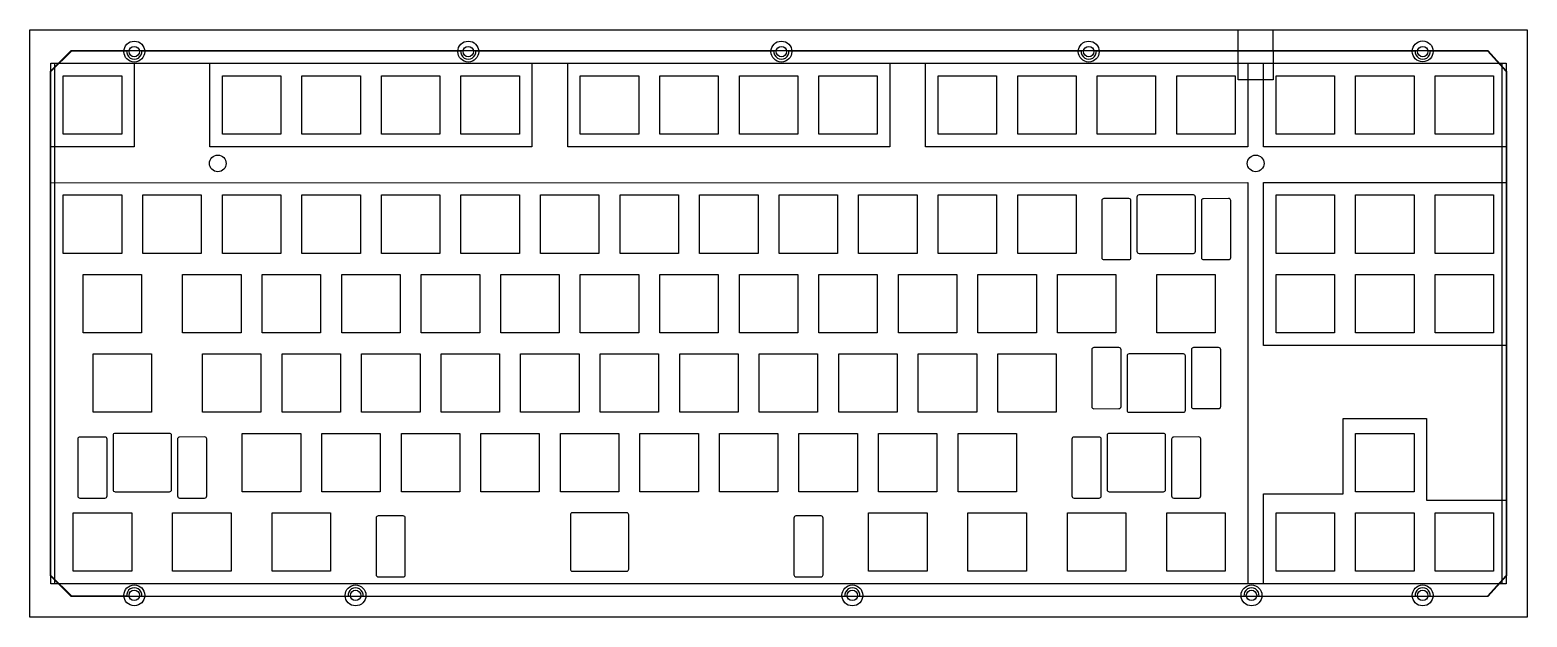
# Model space of a CAD drawing. Header units: millimetres. Extents: x 24 to 382, y 18 to 159.
import ezdxf

# ---------------------------------------------------------------- set-up
doc = ezdxf.new("R2010")
doc.units = ezdxf.units.MM
doc.header["$MEASUREMENT"] = 0
for name, color, linetype, plot in [('Bot', 5, 'Continuous', False), ('Bot2', 4, 'Continuous', False), ('Bot3', 6, 'Continuous', False), ('ScrewholeBot', 3, 'Continuous', False), ('ScrewHoleTop', 2, 'Continuous', False), ('Top', 1, 'Continuous', False), ('USBhole', 2, 'Continuous', False)]:
    doc.layers.add(name, color=color, linetype=linetype, plot=plot)

msp = doc.modelspace()

# ---------------------------------------------------------------- linework, layer by layer
at = {"linetype": 'ByBlock'}
for p, q in [((28.73, 148.81), (33.73, 153.81)), ((50.54, 153.81), (126.93, 153.81)), ((130.54, 153.81), (201.93, 153.81)), ((205.54, 153.81), (275.54, 153.81)), ((279.15, 153.81), (313.11, 153.81)), ((313.11, 146.81), (313.11, 153.81)), ((321.51, 153.81), (321.51, 146.81)), ((321.51, 153.81), (355.54, 153.81)), ((359.15, 153.81), (372.87, 153.81)), ((372.87, 153.81), (377.34, 148.81)), ((321.51, 146.81), (313.11, 146.81)), ((28.73, 28.03), (33.73, 23.03)), ((377.34, 28.03), (372.87, 23.03)), ((50.54, 23.04), (99.92, 23.03)), ((103.54, 23.03), (218.92, 23.03)), ((222.54, 23.03), (314.54, 23.03)), ((318.15, 23.03), (355.54, 23.03)), ((359.15, 23.03), (372.87, 23.03))]:
    msp.add_line(p, q, dxfattribs=at)
at = {"color": 0}
for p, q in [((33.73, 153.81), (46.93, 153.81)), ((28.73, 28.03), (28.73, 148.81)), ((31.73, 147.81), (45.73, 147.81)), ((31.73, 133.8), (31.73, 147.81)), ((45.73, 147.81), (45.73, 133.8)), ((69.83, 147.81), (83.83, 147.81)), ((69.83, 133.8), (69.83, 147.81)), ((83.83, 147.81), (83.83, 133.8)), ((88.88, 147.81), (102.88, 147.81)), ((88.88, 133.8), (88.88, 147.81)), ((102.88, 147.81), (102.88, 133.8)), ((107.93, 147.81), (121.93, 147.81)), ((107.93, 133.8), (107.93, 147.81)), ((121.93, 147.81), (121.93, 133.8)), ((126.98, 147.81), (140.98, 147.81)), ((126.98, 133.8), (126.98, 147.81)), ((140.98, 147.81), (140.98, 133.8)), ((155.56, 147.81), (169.56, 147.81)), ((155.56, 133.8), (155.56, 147.81)), ((169.56, 147.81), (169.56, 133.8)), ((174.61, 147.81), (188.61, 147.81)), ((174.61, 133.8), (174.61, 147.81)), ((188.61, 147.81), (188.61, 133.8)), ((193.66, 147.81), (207.66, 147.81)), ((193.66, 133.8), (193.66, 147.81)), ((207.66, 147.81), (207.66, 133.8)), ((212.71, 147.81), (226.71, 147.81)), ((212.71, 133.8), (212.71, 147.81)), ((226.71, 147.81), (226.71, 133.8)), ((241.28, 147.81), (255.28, 147.81)), ((241.28, 133.8), (241.28, 147.81)), ((255.28, 147.81), (255.28, 133.8)), ((260.33, 147.81), (274.33, 147.81)), ((260.33, 133.8), (260.33, 147.81)), ((274.33, 147.81), (274.33, 133.8)), ((279.38, 147.81), (293.38, 147.81)), ((279.38, 133.8), (279.38, 147.81)), ((293.38, 147.81), (293.38, 133.8)), ((298.43, 147.81), (312.43, 147.81)), ((298.43, 133.8), (298.43, 147.81)), ((312.43, 147.81), (312.43, 133.8)), ((322.24, 147.81), (336.24, 147.81)), ((322.24, 133.8), (322.24, 147.81)), ((336.24, 147.81), (336.24, 133.8)), ((341.29, 147.81), (355.29, 147.81)), ((341.29, 133.8), (341.29, 147.81)), ((355.29, 147.81), (355.29, 133.8)), ((360.34, 147.81), (374.34, 147.81)), ((360.34, 133.8), (360.34, 147.81)), ((374.34, 147.81), (374.34, 133.8)), ((377.34, 148.81), (377.34, 28.03)), ((45.73, 133.8), (31.73, 133.8)), ((83.83, 133.8), (69.83, 133.8)), ((102.88, 133.8), (88.88, 133.8)), ((121.93, 133.8), (107.93, 133.8)), ((140.98, 133.8), (126.98, 133.8)), ((169.56, 133.8), (155.56, 133.8)), ((188.61, 133.8), (174.61, 133.8)), ((207.66, 133.8), (193.66, 133.8)), ((226.71, 133.8), (212.71, 133.8)), ((255.28, 133.8), (241.28, 133.8)), ((274.33, 133.8), (260.33, 133.8)), ((293.38, 133.8), (279.38, 133.8)), ((312.43, 133.8), (298.43, 133.8)), ((336.24, 133.8), (322.24, 133.8)), ((355.29, 133.8), (341.29, 133.8)), ((374.34, 133.8), (360.34, 133.8)), ((31.73, 119.23), (45.73, 119.23)), ((31.73, 105.23), (31.73, 119.23)), ((45.73, 119.23), (45.73, 105.23)), ((50.78, 119.23), (64.78, 119.23)), ((50.78, 105.23), (50.78, 119.23)), ((64.78, 119.23), (64.78, 105.23)), ((69.83, 119.23), (83.83, 119.23)), ((69.83, 105.23), (69.83, 119.23)), ((83.83, 119.23), (83.83, 105.23)), ((88.88, 119.23), (102.88, 119.23)), ((88.88, 105.23), (88.88, 119.23)), ((102.88, 119.23), (102.88, 105.23)), ((107.93, 119.23), (121.93, 119.23)), ((107.93, 105.23), (107.93, 119.23)), ((121.93, 119.23), (121.93, 105.23)), ((126.98, 119.23), (140.98, 119.23)), ((126.98, 105.23), (126.98, 119.23)), ((140.98, 119.23), (140.98, 105.23)), ((146.03, 119.23), (160.03, 119.23)), ((146.03, 105.23), (146.03, 119.23)), ((160.03, 119.23), (160.03, 105.23)), ((165.08, 119.23), (179.08, 119.23)), ((165.08, 105.23), (165.08, 119.23)), ((179.08, 119.23), (179.08, 105.23)), ((184.13, 119.23), (198.13, 119.23)), ((184.13, 105.23), (184.13, 119.23)), ((198.13, 119.23), (198.13, 105.23)), ((203.18, 119.23), (217.18, 119.23)), ((203.18, 105.23), (203.18, 119.23)), ((217.18, 119.23), (217.18, 105.23)), ((222.23, 119.23), (236.23, 119.23)), ((222.23, 105.23), (222.23, 119.23)), ((236.23, 119.23), (236.23, 105.23)), ((241.28, 119.23), (255.28, 119.23)), ((241.28, 105.23), (241.28, 119.23)), ((255.28, 119.23), (255.28, 105.23)), ((260.33, 119.23), (274.33, 119.23)), ((260.33, 105.23), (260.33, 119.23)), ((274.33, 119.23), (274.33, 105.23)), ((322.24, 119.23), (336.24, 119.23)), ((322.24, 105.23), (322.24, 119.23)), ((336.24, 119.23), (336.24, 105.23)), ((341.29, 119.23), (355.29, 119.23)), ((341.29, 105.23), (341.29, 119.23)), ((355.29, 119.23), (355.29, 105.23)), ((360.34, 119.23), (374.34, 119.23)), ((360.34, 105.23), (360.34, 119.23)), ((374.34, 119.23), (374.34, 105.23)), ((45.73, 105.23), (31.73, 105.23)), ((64.78, 105.23), (50.78, 105.23)), ((83.83, 105.23), (69.83, 105.23)), ((102.88, 105.23), (88.88, 105.23)), ((121.93, 105.23), (107.93, 105.23)), ((140.98, 105.23), (126.98, 105.23)), ((160.03, 105.23), (146.03, 105.23)), ((179.08, 105.23), (165.08, 105.23)), ((198.13, 105.23), (184.13, 105.23)), ((217.18, 105.23), (203.18, 105.23)), ((236.23, 105.23), (222.23, 105.23)), ((255.28, 105.23), (241.28, 105.23)), ((274.33, 105.23), (260.33, 105.23)), ((336.24, 105.23), (322.24, 105.23)), ((355.29, 105.23), (341.29, 105.23)), ((374.34, 105.23), (360.34, 105.23)), ((36.5, 100.18), (50.49, 100.18)), ((36.5, 86.18), (36.5, 100.18)), ((50.49, 100.18), (50.49, 86.18)), ((60.31, 100.18), (74.31, 100.18)), ((60.31, 86.18), (60.31, 100.18)), ((74.31, 100.18), (74.31, 86.18)), ((79.36, 100.18), (93.36, 100.18)), ((79.36, 86.18), (79.36, 100.18)), ((93.36, 100.18), (93.36, 86.18)), ((98.41, 100.18), (112.41, 100.18)), ((98.41, 86.18), (98.41, 100.18)), ((112.41, 100.18), (112.41, 86.18)), ((117.46, 100.18), (131.46, 100.18)), ((117.46, 86.18), (117.46, 100.18)), ((131.46, 100.18), (131.46, 86.18)), ((136.51, 100.18), (150.51, 100.18)), ((136.51, 86.18), (136.51, 100.18)), ((150.51, 100.18), (150.51, 86.18)), ((155.56, 100.18), (169.56, 100.18)), ((155.56, 86.18), (155.56, 100.18)), ((169.56, 100.18), (169.56, 86.18)), ((174.61, 100.18), (188.61, 100.18)), ((174.61, 86.18), (174.61, 100.18)), ((188.61, 100.18), (188.61, 86.18)), ((193.66, 100.18), (207.66, 100.18)), ((193.66, 86.18), (193.66, 100.18)), ((207.66, 100.18), (207.66, 86.18)), ((212.71, 100.18), (226.71, 100.18)), ((212.71, 86.18), (212.71, 100.18)), ((226.71, 100.18), (226.71, 86.18)), ((231.76, 100.18), (245.76, 100.18)), ((231.76, 86.18), (231.76, 100.18)), ((245.76, 100.18), (245.76, 86.18)), ((250.81, 100.18), (264.81, 100.18)), ((250.81, 86.18), (250.81, 100.18)), ((264.81, 100.18), (264.81, 86.18)), ((269.86, 100.18), (283.86, 100.18)), ((269.86, 86.18), (269.86, 100.18)), ((283.86, 100.18), (283.86, 86.18)), ((293.67, 100.18), (307.67, 100.18)), ((293.67, 86.18), (293.67, 100.18)), ((307.67, 100.18), (307.67, 86.18)), ((322.24, 100.18), (336.24, 100.18)), ((322.24, 86.18), (322.24, 100.18)), ((336.24, 100.18), (336.24, 86.18)), ((341.29, 100.18), (355.29, 100.18)), ((341.29, 86.18), (341.29, 100.18)), ((355.29, 100.18), (355.29, 86.18)), ((360.34, 100.18), (374.34, 100.18)), ((360.34, 86.18), (360.34, 100.18)), ((374.34, 100.18), (374.34, 86.18)), ((50.49, 86.18), (36.5, 86.18)), ((74.31, 86.18), (60.31, 86.18)), ((93.36, 86.18), (79.36, 86.18)), ((112.41, 86.18), (98.41, 86.18)), ((131.46, 86.18), (117.46, 86.18)), ((150.51, 86.18), (136.51, 86.18)), ((169.56, 86.18), (155.56, 86.18)), ((188.61, 86.18), (174.61, 86.18)), ((207.66, 86.18), (193.66, 86.18)), ((226.71, 86.18), (212.71, 86.18)), ((245.76, 86.18), (231.76, 86.18)), ((264.81, 86.18), (250.81, 86.18)), ((283.86, 86.18), (269.86, 86.18)), ((307.67, 86.18), (293.67, 86.18)), ((336.24, 86.18), (322.24, 86.18)), ((355.29, 86.18), (341.29, 86.18)), ((374.34, 86.18), (360.34, 86.18)), ((38.87, 81.13), (52.88, 81.13)), ((38.87, 67.13), (38.87, 81.13)), ((52.88, 81.13), (52.88, 67.13)), ((65.07, 81.13), (79.07, 81.13)), ((65.07, 67.13), (65.07, 81.13)), ((79.07, 81.13), (79.07, 67.13)), ((84.12, 81.13), (98.12, 81.13)), ((84.12, 67.13), (84.12, 81.13)), ((98.12, 81.13), (98.12, 67.13)), ((103.17, 81.13), (117.17, 81.13)), ((103.17, 67.13), (103.17, 81.13)), ((117.17, 81.13), (117.17, 67.13)), ((122.22, 81.13), (136.22, 81.13)), ((122.22, 67.13), (122.22, 81.13)), ((136.22, 81.13), (136.22, 67.13)), ((141.27, 81.13), (155.27, 81.13)), ((141.27, 67.13), (141.27, 81.13)), ((155.27, 81.13), (155.27, 67.13)), ((160.32, 81.13), (174.32, 81.13)), ((160.32, 67.13), (160.32, 81.13)), ((174.32, 81.13), (174.32, 67.13)), ((179.37, 81.13), (193.37, 81.13)), ((179.37, 67.13), (179.37, 81.13)), ((193.37, 81.13), (193.37, 67.13)), ((198.42, 81.13), (212.42, 81.13)), ((198.42, 67.13), (198.42, 81.13)), ((212.42, 81.13), (212.42, 67.13)), ((217.47, 81.13), (231.47, 81.13)), ((217.47, 67.13), (217.47, 81.13)), ((231.47, 81.13), (231.47, 67.13)), ((236.52, 81.13), (250.52, 81.13)), ((236.52, 67.13), (236.52, 81.13)), ((250.52, 81.13), (250.52, 67.13)), ((255.57, 81.13), (269.57, 81.13)), ((255.57, 67.13), (255.57, 81.13)), ((269.57, 81.13), (269.57, 67.13)), ((286.52, 77.73), (286.52, 68.43)), ((300.53, 69.53), (300.53, 78.83)), ((300.53, 68.43), (300.53, 73.13)), ((52.88, 67.13), (38.87, 67.13)), ((79.07, 67.13), (65.07, 67.13)), ((98.12, 67.13), (84.12, 67.13)), ((117.17, 67.13), (103.17, 67.13)), ((136.22, 67.13), (122.22, 67.13)), ((155.27, 67.13), (141.27, 67.13)), ((174.32, 67.13), (160.32, 67.13)), ((193.37, 67.13), (179.37, 67.13)), ((212.42, 67.13), (198.42, 67.13)), ((231.47, 67.13), (217.47, 67.13)), ((250.52, 67.13), (236.52, 67.13)), ((269.57, 67.13), (255.57, 67.13)), ((74.6, 62.08), (88.59, 62.08)), ((74.6, 48.08), (74.6, 62.08)), ((88.59, 62.08), (88.59, 48.08)), ((93.65, 62.08), (107.64, 62.08)), ((93.65, 48.08), (93.65, 62.08)), ((107.64, 62.08), (107.64, 48.08)), ((112.7, 62.08), (126.69, 62.08)), ((112.7, 48.08), (112.7, 62.08)), ((126.69, 62.08), (126.69, 48.08)), ((131.74, 62.08), (145.74, 62.08)), ((131.74, 48.08), (131.74, 62.08)), ((145.74, 62.08), (145.74, 48.08)), ((150.79, 62.08), (164.79, 62.08)), ((150.79, 48.08), (150.79, 62.08)), ((164.79, 62.08), (164.79, 48.08)), ((169.84, 62.08), (183.84, 62.08)), ((169.84, 48.08), (169.84, 62.08)), ((183.84, 62.08), (183.84, 48.08)), ((188.89, 62.08), (202.89, 62.08)), ((188.89, 48.08), (188.89, 62.08)), ((202.89, 62.08), (202.89, 48.08)), ((207.94, 62.08), (221.94, 62.08)), ((207.94, 48.08), (207.94, 62.08)), ((221.94, 62.08), (221.94, 48.08)), ((226.99, 62.08), (240.99, 62.08)), ((226.99, 48.08), (226.99, 62.08)), ((240.99, 62.08), (240.99, 48.08)), ((246.04, 62.08), (260.04, 62.08)), ((246.04, 48.08), (246.04, 62.08)), ((260.04, 62.08), (260.04, 48.08)), ((341.29, 62.08), (355.29, 62.08)), ((341.29, 48.08), (341.29, 62.08)), ((355.29, 62.08), (355.29, 48.08)), ((43.64, 58.83), (43.64, 49.53)), ((281.76, 58.17), (281.76, 48.87)), ((295.76, 48.87), (295.76, 58.17)), ((57.64, 49.53), (57.64, 54.23)), ((88.59, 48.08), (74.6, 48.08)), ((107.64, 48.08), (93.65, 48.08)), ((126.69, 48.08), (112.7, 48.08)), ((145.74, 48.08), (131.74, 48.08)), ((164.79, 48.08), (150.79, 48.08)), ((183.84, 48.08), (169.84, 48.08)), ((202.89, 48.08), (188.89, 48.08)), ((221.94, 48.08), (207.94, 48.08)), ((240.99, 48.08), (226.99, 48.08)), ((260.04, 48.08), (246.04, 48.08)), ((355.29, 48.08), (341.29, 48.08)), ((34.11, 43.03), (48.11, 43.03)), ((34.11, 29.03), (34.11, 43.03)), ((48.11, 43.03), (48.11, 29.03)), ((57.92, 43.03), (71.93, 43.03)), ((57.92, 29.03), (57.92, 43.03)), ((71.93, 43.03), (71.93, 29.03)), ((81.74, 43.03), (95.74, 43.03)), ((81.74, 29.03), (81.74, 43.03)), ((95.74, 43.03), (95.74, 29.03)), ((224.61, 43.03), (238.61, 43.03)), ((224.61, 29.03), (224.61, 43.03)), ((238.61, 43.03), (238.61, 29.03)), ((248.42, 43.03), (262.43, 43.03)), ((248.42, 29.03), (248.42, 43.03)), ((262.43, 43.03), (262.43, 29.03)), ((272.24, 43.03), (286.24, 43.03)), ((272.24, 29.03), (272.24, 43.03)), ((286.24, 43.03), (286.24, 29.03)), ((296.05, 43.03), (310.05, 43.03)), ((296.05, 29.03), (296.05, 43.03)), ((310.05, 43.03), (310.05, 29.03)), ((322.24, 43.03), (336.24, 43.03)), ((322.24, 29.03), (322.24, 43.03)), ((336.24, 43.03), (336.24, 29.03)), ((341.29, 43.03), (355.29, 43.03)), ((341.29, 29.03), (341.29, 43.03)), ((355.29, 43.03), (355.29, 29.03)), ((360.34, 43.03), (374.34, 43.03)), ((360.34, 29.03), (360.34, 43.03)), ((374.34, 43.03), (374.34, 29.03)), ((48.11, 29.03), (34.11, 29.03)), ((71.93, 29.03), (57.92, 29.03)), ((95.74, 29.03), (81.74, 29.03)), ((238.61, 29.03), (224.61, 29.03)), ((262.43, 29.03), (248.42, 29.03)), ((286.24, 29.03), (272.24, 29.03)), ((310.05, 29.03), (296.05, 29.03)), ((336.24, 29.03), (322.24, 29.03)), ((355.29, 29.03), (341.29, 29.03)), ((374.34, 29.03), (360.34, 29.03)), ((46.92, 23.03), (33.73, 23.03))]:
    msp.add_line(p, q, dxfattribs=at)
for points in [[(280.47, 104.23, 0.414214), (280.97, 103.73), (286.97, 103.73, 0.414233), (287.47, 104.23), (287.47, 117.85, 0.414194), (286.97, 118.35), (280.97, 118.35, 0.414214), (280.47, 117.85)], [(289.41, 105.23), (302.41, 105.23, 0.414214), (302.91, 105.73), (302.91, 118.73, 0.414214), (302.41, 119.23), (289.41, 119.23, 0.414214), (288.91, 118.73), (288.91, 105.73, 0.414214)], [(304.35, 117.84), (304.35, 104.23, 0.414214), (304.85, 103.73), (310.85, 103.73, 0.414214), (311.35, 104.23), (311.35, 117.89, 0.416484), (310.85, 118.39), (304.84, 118.34, 0.411947)], [(285.08, 68.51), (285.08, 82.13, 0.414214), (284.58, 82.63), (278.58, 82.63, 0.414214), (278.08, 82.13), (278.08, 68.47, 0.416484), (278.59, 67.97), (284.59, 68.01, 0.411947)], [(308.96, 82.13, 0.414214), (308.46, 82.63), (302.46, 82.63, 0.414233), (301.96, 82.13), (301.96, 68.51, 0.414194), (302.46, 68.01), (308.46, 68.01, 0.414214), (308.96, 68.51)], [(287.02, 67.13), (300.02, 67.13, 0.414214), (300.52, 67.63), (300.52, 80.63, 0.414214), (300.02, 81.13), (287.02, 81.13, 0.414214), (286.52, 80.63), (286.52, 67.63, 0.414214)], [(35.2, 47.08, 0.414214), (35.7, 46.58), (41.7, 46.58, 0.414233), (42.2, 47.08), (42.2, 60.7, 0.414194), (41.7, 61.2), (35.7, 61.2, 0.414214), (35.2, 60.7)], [(44.14, 48.08), (57.14, 48.08, 0.414214), (57.64, 48.58), (57.64, 61.58, 0.414214), (57.14, 62.08), (44.14, 62.08, 0.414214), (43.64, 61.58), (43.64, 48.58, 0.414214)], [(59.08, 60.69), (59.08, 47.08, 0.414214), (59.58, 46.58), (65.58, 46.58, 0.414214), (66.08, 47.08), (66.08, 60.74, 0.416484), (65.58, 61.24), (59.57, 61.19, 0.411947)], [(273.33, 47.08, 0.414214), (273.83, 46.58), (279.83, 46.58, 0.414233), (280.33, 47.08), (280.33, 60.7, 0.414194), (279.83, 61.2), (273.83, 61.2, 0.414214), (273.33, 60.7)], [(282.26, 48.08), (295.26, 48.08, 0.414214), (295.76, 48.58), (295.76, 61.58, 0.414214), (295.26, 62.08), (282.26, 62.08, 0.414214), (281.76, 61.58), (281.76, 48.58, 0.414214)], [(297.2, 60.69), (297.2, 47.08, 0.414214), (297.7, 46.58), (303.7, 46.58, 0.414214), (304.2, 47.08), (304.2, 60.74, 0.416484), (303.7, 61.24), (297.7, 61.19, 0.411947)], [(113.64, 41.78, 0.414214), (113.14, 42.28), (107.14, 42.28, 0.414233), (106.64, 41.78), (106.64, 28.16, 0.414194), (107.14, 27.66), (113.14, 27.66, 0.414214), (113.64, 28.16)], [(166.68, 43.03), (153.68, 43.03, 0.414214), (153.18, 42.53), (153.18, 29.53, 0.414214), (153.68, 29.03), (166.68, 29.03, 0.414214), (167.18, 29.53), (167.18, 42.53, 0.414214)], [(213.72, 41.78, 0.414214), (213.22, 42.28), (207.22, 42.28, 0.414233), (206.72, 41.78), (206.72, 28.16, 0.414194), (207.22, 27.66), (213.22, 27.66, 0.414214), (213.72, 28.16)]]:
    msp.add_lwpolyline(points, format="xyb", close=True)
at = {"linetype": 'ByBlock'}
for centre, start, end in [((48.73, 153.61), 173.694, 6.306), ((128.73, 153.61), 173.6939, 6.3051), ((203.73, 153.61), 173.6939, 6.3051), ((277.35, 153.61), 173.6939, 6.3051), ((357.35, 153.61), 173.6939, 6.3051), ((48.73, 23.24), 353.7048, 186.4921), ((101.73, 23.23), 353.5199, 186.4801), ((220.73, 23.23), 353.5199, 186.4801), ((316.34, 23.23), 353.5199, 186.4801), ((357.34, 23.23), 353.5199, 186.4801)]:
    msp.add_arc(centre, 1.82, start, end, dxfattribs=at)
at = {"layer": 'Bot', "linetype": 'ByBlock'}
for p, q in [((23.73, 158.81), (382.34, 158.81)), ((23.73, 18.03), (23.73, 158.81)), ((382.34, 158.81), (382.34, 18.03)), ((382.34, 18.03), (23.73, 18.03))]:
    msp.add_line(p, q, dxfattribs=at)
at = {"layer": 'Bot2', "linetype": 'ByBlock'}
for p, q in [((33.63, 153.91), (28.63, 148.91)), ((33.63, 153.91), (372.97, 153.91)), ((372.97, 153.91), (377.44, 148.91)), ((28.63, 27.93), (28.63, 148.91)), ((377.44, 148.91), (377.44, 27.93)), ((28.63, 27.93), (33.63, 22.93)), ((377.44, 27.93), (372.97, 22.93)), ((372.97, 22.93), (33.63, 22.93))]:
    msp.add_line(p, q, dxfattribs=at)
at = {"layer": 'Bot3', "linetype": 'ByBlock'}
for p, q in [((29.73, 150.81), (376.34, 150.81)), ((29.73, 26.03), (29.73, 150.81)), ((376.34, 150.81), (376.34, 26.03)), ((376.34, 26.03), (29.73, 26.03))]:
    msp.add_line(p, q, dxfattribs=at)
at = {"layer": 'ScrewholeBot', "linetype": 'ByBlock'}
for centre, radius in [((48.73, 153.61), 1.25), ((128.73, 153.61), 1.25), ((203.73, 153.61), 1.25), ((277.35, 153.61), 1.25), ((357.35, 153.61), 1.25), ((68.73, 126.8), 2), ((317.34, 126.8), 2), ((48.73, 23.24), 1.25), ((101.73, 23.23), 1.25), ((220.73, 23.23), 1.25), ((316.34, 23.23), 1.25), ((357.34, 23.23), 1.25)]:
    msp.add_circle(centre, radius, dxfattribs=at)
at = {"layer": 'ScrewHoleTop', "linetype": 'ByBlock'}
for centre in [(48.73, 153.61), (128.73, 153.61), (203.73, 153.61), (277.35, 153.61), (357.35, 153.66), (48.73, 23.24), (101.73, 23.23), (220.73, 23.23), (316.34, 23.23), (357.34, 23.23)]:
    msp.add_circle(centre, 2.5, dxfattribs=at)
at = {"layer": 'Top', "linetype": 'ByBlock'}
for p, q in [((23.73, 158.81), (382.34, 158.81)), ((23.73, 18.03), (23.73, 158.81)), ((382.34, 158.81), (382.34, 18.03)), ((28.73, 150.81), (48.73, 150.81)), ((28.73, 130.8), (28.73, 150.81)), ((48.73, 150.81), (48.73, 130.8)), ((66.83, 150.81), (143.98, 150.81)), ((66.83, 130.8), (66.83, 150.81)), ((143.98, 150.81), (143.98, 130.8)), ((152.56, 150.81), (229.71, 150.81)), ((152.56, 130.8), (152.56, 150.81)), ((229.71, 150.81), (229.71, 130.8)), ((238.28, 150.81), (315.43, 150.81)), ((238.28, 130.8), (238.28, 150.81)), ((315.43, 150.81), (315.43, 130.8)), ((319.24, 150.81), (377.34, 150.81)), ((319.24, 130.8), (319.24, 150.81)), ((377.34, 150.81), (377.34, 130.8)), ((48.73, 130.8), (28.73, 130.8)), ((143.98, 130.8), (66.83, 130.8)), ((229.71, 130.8), (152.56, 130.8)), ((315.43, 130.8), (238.28, 130.8)), ((377.34, 130.8), (319.24, 130.8)), ((28.73, 122.12), (315.43, 122.23)), ((28.73, 26.03), (28.73, 122.12)), ((315.43, 122.23), (315.43, 26.03)), ((319.24, 122.23), (377.34, 122.23)), ((319.24, 83.18), (319.24, 122.23)), ((377.34, 122.23), (377.34, 83.18)), ((377.34, 83.18), (319.24, 83.18)), ((338.29, 47.55), (338.29, 65.68)), ((338.29, 65.68), (358.29, 65.68)), ((358.29, 65.68), (358.29, 46.03)), ((319.24, 47.55), (338.29, 47.55)), ((319.24, 26.03), (319.24, 47.55)), ((320.26, 47.55), (320.26, 47.55)), ((358.29, 46.03), (377.34, 46.03)), ((377.34, 46.03), (377.34, 26.03)), ((315.43, 26.03), (28.73, 26.03)), ((377.34, 26.03), (319.24, 26.03)), ((382.34, 18.03), (23.73, 18.03))]:
    msp.add_line(p, q, dxfattribs=at)
at = {"layer": 'USBhole', "linetype": 'ByBlock'}
for p, q in [((313.11, 153.81), (313.11, 158.81)), ((313.11, 158.81), (321.51, 158.81)), ((321.51, 153.81), (321.51, 158.81)), ((313.11, 153.81), (321.51, 153.81))]:
    msp.add_line(p, q, dxfattribs=at)

doc.saveas('drawing.dxf')
